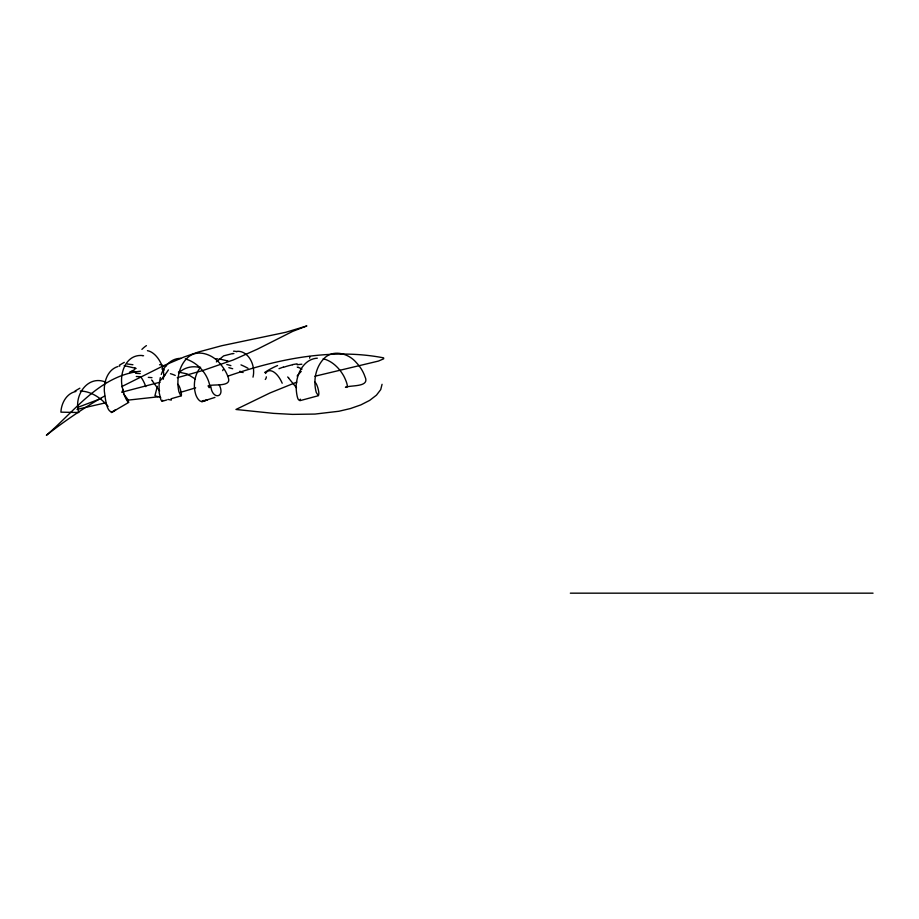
<?xml version="1.0" encoding="UTF-8"?>
<svg xmlns="http://www.w3.org/2000/svg" width="919" height="919" viewBox="0 0 919 919"><rect width="100%" height="100%" fill="white"/><g stroke="black" fill="none" stroke-linecap="round" stroke-linejoin="round"><path stroke-width="1.38" d="M142.342 355.504C124.973 354.171 118.677 375.239 122.709 389.024C123.858 393.677 125.099 398.697 128.373 402.338C129.395 400.236 125.064 396.043 123.456 393.941M210.003 386.968C208.085 374.148 197.769 362.431 185.27 358.892M111.417 412.321L115.702 409.817C106.547 418.57 105.214 396.376 104.352 391.299C103.824 381.58 107.626 369.829 117.77 366.555M300.421 399.191C297.021 404.751 295.378 385.199 296.458 383.418C297.434 372.034 304.706 358.915 317.319 358.18M162.617 400.27L161.997 401.247L160.871 399.742L159.159 392.585L159.09 384.705L160.308 377.571M128.798 402.361L111.36 412.574M382.063 384.303L380.719 389.599L376.457 395.159L369.656 400.397L360.788 404.923L350.357 408.564L338.916 411.252L315.022 414.067L292.564 414.389L273.552 413.366L235.965 409.472L269.968 392.964L296.78 382.12M209.946 387.358L209.107 387.634L208.062 385.865C213.024 383.82 231.45 387.278 228.44 378.237C226.844 372.85 223.799 367.968 220.123 363.752C212.657 354.286 197.137 348.439 187.35 357.893C178.562 366.44 176.322 380.064 178.895 391.701C183.766 403.234 180.664 386.21 177.872 384.326M161.285 374.447C164.03 366.003 171.451 358.111 180.882 358.364M157.367 386.325L154.92 395.733L160.71 397.559M204.075 400.362C200.043 404.452 195.988 396.537 195.345 393.102C193.036 384.303 194.862 374.366 200.537 367.186M216.367 361.902L223.639 355.883L232.645 353.539M323.224 358.743C332.023 360.995 338.996 367.795 343.465 375.48C344.602 377.387 350.162 389.047 345.441 387.255C351.161 384.958 370.058 387.416 365.05 376.859C363.235 371.414 360.041 366.486 356.101 362.35C348.312 353.16 332.632 349.082 323.66 358.881C315.458 367.623 313.115 381.017 316.251 392.39C321.213 401.442 318.146 383.935 314.815 382.097M178.642 373.045C184.214 367.347 192.99 365.36 200.537 367.772M318.594 395.652L299.881 400.684M74.91 391.103L79.861 388.209M104.709 395.997C84.927 406.933 62.446 422.637 46.375 435.296C75.174 410.701 99.826 375.446 140.481 371.23M119.355 365.211L124.318 362.35M121.676 386.635L163.571 365.693L184.122 356.974L198.378 352.023L221.766 345.716L285.82 332.276L306.866 325.935L292.828 331.311L257.504 349.117L233.219 359.972L202.927 370.483L177.275 377.698M77.552 407.439L101.412 398.409M278.985 368.68L283.397 367.049M202.651 401.557L207.234 399.891L201.629 401.637L214.954 397.41M227.613 376.25C277.17 359.088 331.495 347.784 383.602 357.859L383.671 358.812L378.467 361.064L314.861 376.25M195.667 387.841L180.308 392.402M171.635 398.593L181.296 395.813M162.272 401.235L166.879 399.937M77.024 409.403L105.639 402.821M122.595 392.022L160.078 382.178M75.944 391.46C66.524 393.332 61.297 403.223 60.918 412.16L78.816 412.516C73.244 395.997 87.73 374.148 106.076 382.315M119.137 366.164L119.826 366.015M292.495 364.613L297.136 363.821M157.677 396.859L127.454 400.19M159.55 364.786L161.893 364.567M216.034 358.881L217.608 358.824M570.343 593.169L873.05 593.169M80.286 391C91.349 391.31 101.251 398.134 108.074 406.451M124.191 365.624L134.852 368.105M178.412 372.069L187.017 373.872L195.31 379.03M136.288 376.491L140.446 376.744M151.98 377.663L148.304 377.364M219.193 358.881L226.982 360.788M168.028 399.409L171.325 400.075L171.049 398.731M228.842 367.657L232.691 368.749M239.836 371.242L243.11 372.563M298.434 367.359L301.983 369.116M162.973 369.289L164.363 370.081M288.543 377.996L296.492 387.772M152.416 381.063L159.596 390.908M219.113 384.624C225.867 397.801 212.255 400.27 210.853 386.52M161.801 368.875A23.136 17.128 43.8 0 1 162.927 369.449M160.653 380.19A89.109 25.916 -65.9 0 1 164.869 375.159M161.939 365.923A76.668 68.994 -16.5 0 1 166.546 365.67M129.533 372.333A76.461 75.955 19.8 0 1 134.898 369.53M129.855 372.609A18.69 8.547 70.9 0 1 135.633 372.103M141.342 377.675A18.69 8.547 70.9 0 1 145.765 386.646M168.395 369.897A89.109 19.483 -39.9 0 1 163.1 377.387M151.635 380.007A23.136 13.532 41.5 0 1 152.577 380.937M297.251 367.06A23.136 18.38 46.5 0 1 298.411 367.497M297.101 376.043A89.109 30.718 -72.4 0 1 301.237 371.379M297.239 364.74A76.668 72.647 -25.9 0 1 301.857 364.211M283.489 367.313A77.173 76.484 -57.4 0 1 292.541 364.797M264.638 372.517A76.461 74.244 3.6 0 1 277.572 365.544M265.511 373.482A18.69 9.087 70.6 0 1 282.202 383.223M309.577 356.48A89.109 10.27 -43.4 0 1 309.669 358.18M287.658 376.985A23.136 15.175 41.5 0 1 288.669 377.858M134.909 367.922A23.136 14.589 28 0 1 136.115 368.462M123.192 389.415A89.109 3.01 -63.7 0 1 121.779 392.356M135.564 373.275A76.668 26.594 -7.5 0 1 140.216 373.596M170.429 373.688A77.173 12.165 -1.3 0 1 175.242 375.446M132.933 364.728A76.461 8.202 9.7 0 1 127.224 363.97M147.442 350.679A18.69 11.039 65.3 0 1 160.032 361.546A18.69 11.039 65.3 0 1 163.191 379.329M141.894 349.404A89.109 40.482 85 0 1 146.431 345.624M142.365 355.642A23.136 17.817 34.2 0 1 143.571 355.745M227.027 360.662A23.136 19.54 32.6 0 1 228.222 361.201M223.191 369.507A89.109 5.445 -63.1 0 1 222.708 370.644M226.786 364.51A76.668 45.468 -11.3 0 1 230.887 365.624M240.985 364.877A77.173 34.164 -2.2 0 1 248.004 368.312M266.303 376.824A76.461 16.174 11 0 1 265.281 379.455M236.757 351.391A18.69 13.934 80.1 0 1 253.001 377.158M233.518 351.184A89.109 27.099 79.7 0 1 236.792 351.736M232.656 353.608A23.136 21.493 45.5 0 1 233.908 353.597"/></g></svg>
